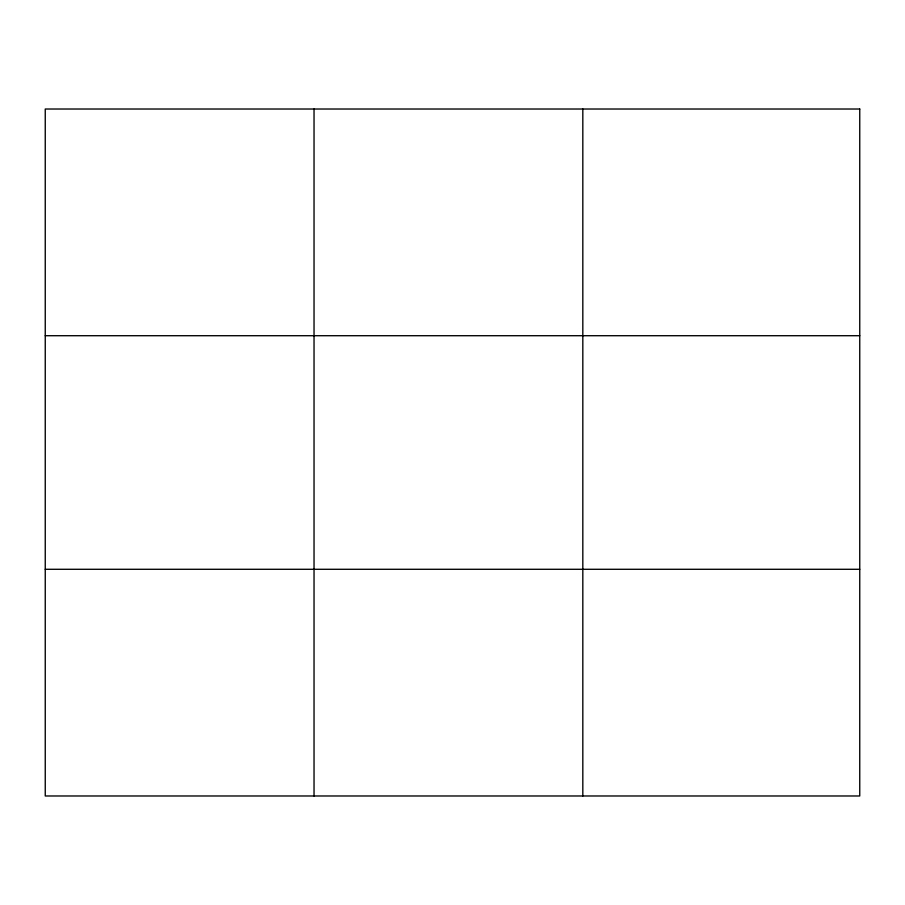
<?xml version="1.0" encoding="UTF-8"?>
<svg xmlns="http://www.w3.org/2000/svg" width="905" height="905" viewBox="0 0 905 905"><rect width="100%" height="100%" fill="white"/><g stroke="black" fill="none" stroke-linecap="round" stroke-linejoin="round"><path stroke-width="1.36" d="M314.035 109.019L314.035 795.981M582.82 109.019L582.82 795.981M45.25 335.71L859.75 335.71M45.25 569.29L859.75 569.29M859.75 109.019L859.75 795.981L45.25 795.981L45.25 109.019L859.75 109.019"/></g></svg>
